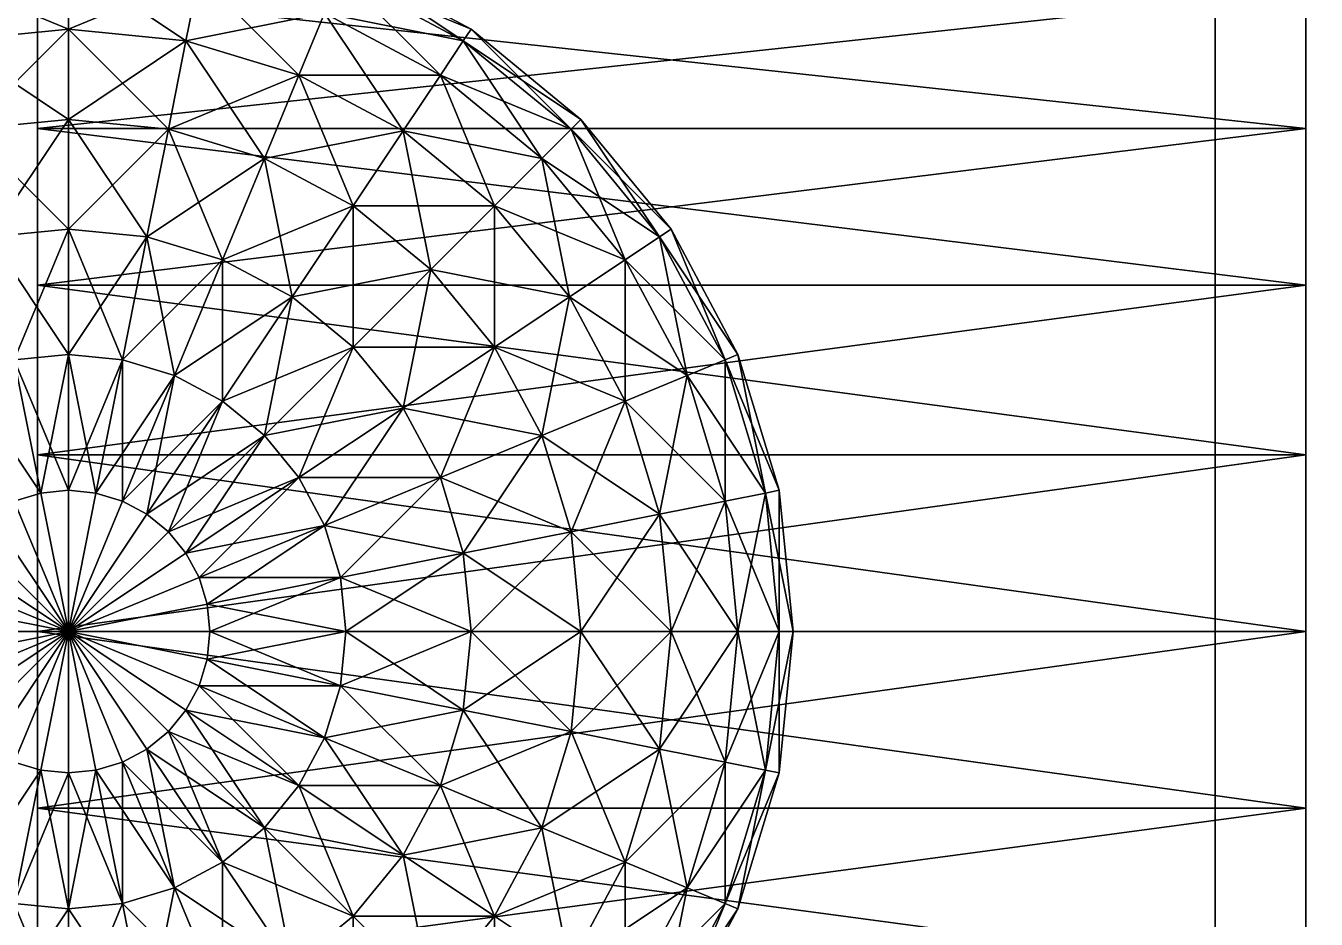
# Model space of a CAD drawing. Extents: x -0.52 to 0.91, y -0.5 to 0.5.
# Drawn here: x 0.4344 to 0.5056, y -0.4153 to -0.3659 of the extents above; entities that cross this region are included whole.
import ezdxf

# ---------------------------------------------------------------- set-up
doc = ezdxf.new("R2010")
doc.units = 0

msp = doc.modelspace()

# ---------------------------------------------------------------- linework, layer by layer
for points in [[(-0.5, 0.5), (0.5, 0.5), (0.5, -0.5)], [(-0.5, 0.5), (0.5, -0.5), (-0.5, -0.5)], [(0.5, 0.5), (-0.5, 0.5), (-0.5, -0.5)], [(0.5, 0.5), (-0.5, -0.5), (0.5, -0.5)], [(-0.5, 0.5, 1.96), (0.5, 0.5, 1.96), (0.5, -0.5, 1.96)], [(-0.5, 0.5, 1.96), (0.5, -0.5, 1.96), (-0.5, -0.5, 1.96)], [(0.5, 0.5, 2), (-0.5, 0.5, 2), (-0.5, -0.5, 2)], [(0.5, 0.5, 2), (-0.5, -0.5, 2), (0.5, -0.5, 2)], [(0.5, 0.5), (0.5, 0.5), (0.5, -0.5)], [(0.5, 0.5), (0.5, -0.5), (0.5, -0.5)], [(0.5, -0.5), (0.5, -0.5, 2), (0.5, 0.5, 2)], [(0.5, -0.5), (0.5, 0.5, 2), (0.5, 0.5)], [(0.5, 0.5), (0.7, 0.5), (0.7, -0.5)], [(0.5, 0.5), (0.7, -0.5), (0.5, -0.5)], [(0.7, 0.5, 2), (0.5, 0.5, 2), (0.5, -0.5, 2)], [(0.7, 0.5, 2), (0.5, -0.5, 2), (0.7, -0.5, 2)], [(0.5, 0.5, 1.96), (0.5, 0.5, 2), (0.5, -0.5, 2)], [(0.5, 0.5, 1.96), (0.5, -0.5, 2), (0.5, -0.5, 1.96)], [(0.435, -0.371615, 1.711573), (0.435, -0.35782, 1.697778), (0.435, -0.350354, 1.679754)], [(0.435, -0.350354, 1.679754), (0.435, -0.35782, 1.642221), (0.435, -0.389639, 1.620961)], [(0.435, -0.409148, 1.719039), (0.435, -0.371615, 1.711573), (0.435, -0.350354, 1.679754)], [(0.435, -0.350354, 1.679754), (0.435, -0.389639, 1.620961), (0.435, -0.448432, 1.660245)], [(0.435, -0.448432, 1.660245), (0.435, -0.409148, 1.719039), (0.435, -0.350354, 1.679754)], [(0.505, -0.353199, 1.689134), (0.505, -0.364038, 1.705355), (0.505, -0.380259, 1.716194)], [(0.505, -0.380259, 1.623806), (0.505, -0.364038, 1.634645), (0.505, -0.353199, 1.650866)], [(0.505, -0.353199, 1.650866), (0.505, -0.353199, 1.689134), (0.505, -0.380259, 1.716194)], [(0.505, -0.418527, 1.623806), (0.505, -0.380259, 1.623806), (0.505, -0.353199, 1.650866)], [(0.505, -0.353199, 1.650866), (0.505, -0.380259, 1.716194), (0.505, -0.445587, 1.689134)], [(0.505, -0.445587, 1.689134), (0.505, -0.418527, 1.623806), (0.505, -0.353199, 1.650866)], [(0.435, -0.35782, 1.642221), (0.435, -0.364038, 1.634645), (0.435, -0.371615, 1.628426)], [(0.435, -0.371615, 1.711573), (0.435, -0.364038, 1.705355), (0.435, -0.35782, 1.697778)], [(0.435, -0.35782, 1.642221), (0.435, -0.371615, 1.628426), (0.435, -0.389639, 1.620961)], [(0.430224, -0.366773, 1.647777), (0.429503, -0.363148, 1.654693), (0.436712, -0.362438, 1.654693)], [(0.429503, -0.363148, 1.685307), (0.436712, -0.366134, 1.692223), (0.436712, -0.362438, 1.685307)], [(0.430224, -0.366773, 1.647777), (0.436712, -0.362438, 1.654693), (0.436712, -0.366134, 1.647777)], [(0.436712, -0.366134, 1.647777), (0.436712, -0.362438, 1.654693), (0.443922, -0.363148, 1.654693)], [(0.436712, -0.362438, 1.685307), (0.436712, -0.366134, 1.692223), (0.443201, -0.366773, 1.692223)], [(0.436712, -0.362438, 1.685307), (0.443201, -0.366773, 1.692223), (0.443922, -0.363148, 1.685307)], [(0.45202, -0.362438, 1.67), (0.451726, -0.363148, 1.677804), (0.458508, -0.366773, 1.677804)], [(0.451726, -0.363148, 1.662196), (0.45202, -0.362438, 1.67), (0.458935, -0.366134, 1.67)], [(0.45202, -0.362438, 1.67), (0.458508, -0.366773, 1.677804), (0.458935, -0.366134, 1.67)], [(0.429503, -0.363148, 1.685307), (0.430224, -0.366773, 1.692223), (0.436712, -0.366134, 1.692223)], [(0.436712, -0.366134, 1.647777), (0.443922, -0.363148, 1.654693), (0.443201, -0.366773, 1.647777)], [(0.443201, -0.366773, 1.647777), (0.443922, -0.363148, 1.654693), (0.450854, -0.365251, 1.654693)], [(0.443922, -0.363148, 1.685307), (0.443201, -0.366773, 1.692223), (0.44944, -0.368666, 1.692223)], [(0.443922, -0.363148, 1.685307), (0.44944, -0.368666, 1.692223), (0.450854, -0.365251, 1.685307)], [(0.451726, -0.363148, 1.677804), (0.450854, -0.365251, 1.685307), (0.457244, -0.368666, 1.685307)], [(0.450854, -0.365251, 1.654693), (0.451726, -0.363148, 1.662196), (0.458508, -0.366773, 1.662196)], [(0.451726, -0.363148, 1.677804), (0.457244, -0.368666, 1.685307), (0.458508, -0.366773, 1.677804)], [(0.451726, -0.363148, 1.662196), (0.458935, -0.366134, 1.67), (0.458508, -0.366773, 1.662196)], [(0.435, -0.364038, 1.634645), (0.505, -0.364038, 1.634645), (0.505, -0.371615, 1.628426)], [(0.435, -0.364038, 1.634645), (0.505, -0.371615, 1.628426), (0.435, -0.371615, 1.628426)], [(0.435, -0.371615, 1.711573), (0.505, -0.371615, 1.711573), (0.505, -0.364038, 1.705355)], [(0.435, -0.371615, 1.711573), (0.505, -0.364038, 1.705355), (0.435, -0.364038, 1.705355)], [(0.505, -0.364038, 1.705355), (0.505, -0.371615, 1.711573), (0.505, -0.380259, 1.716194)], [(0.505, -0.380259, 1.623806), (0.505, -0.371615, 1.628426), (0.505, -0.364038, 1.634645)], [(0.443201, -0.366773, 1.647777), (0.450854, -0.365251, 1.654693), (0.44944, -0.368666, 1.647777)], [(0.450854, -0.365251, 1.685307), (0.44944, -0.368666, 1.692223), (0.45519, -0.371739, 1.692223)], [(0.44944, -0.368666, 1.647777), (0.450854, -0.365251, 1.654693), (0.457244, -0.368666, 1.654693)], [(0.450854, -0.365251, 1.685307), (0.45519, -0.371739, 1.692223), (0.457244, -0.368666, 1.685307)], [(0.450854, -0.365251, 1.654693), (0.458508, -0.366773, 1.662196), (0.457244, -0.368666, 1.654693)], [(0.431194, -0.371652, 1.641716), (0.430224, -0.366773, 1.647777), (0.436712, -0.366134, 1.647777)], [(0.430224, -0.366773, 1.692223), (0.436712, -0.371109, 1.698284), (0.436712, -0.366134, 1.692223)], [(0.431194, -0.371652, 1.641716), (0.436712, -0.366134, 1.647777), (0.436712, -0.371109, 1.641716)], [(0.436712, -0.371109, 1.641716), (0.436712, -0.366134, 1.647777), (0.443201, -0.366773, 1.647777)], [(0.436712, -0.366134, 1.692223), (0.436712, -0.371109, 1.698284), (0.44223, -0.371652, 1.698284)], [(0.436712, -0.366134, 1.692223), (0.44223, -0.371652, 1.698284), (0.443201, -0.366773, 1.692223)], [(0.458935, -0.366134, 1.67), (0.458508, -0.366773, 1.677804), (0.464453, -0.371652, 1.677804)], [(0.458508, -0.366773, 1.662196), (0.458935, -0.366134, 1.67), (0.464997, -0.371109, 1.67)], [(0.458935, -0.366134, 1.67), (0.464453, -0.371652, 1.677804), (0.464997, -0.371109, 1.67)], [(0.430224, -0.366773, 1.692223), (0.431194, -0.371652, 1.698284), (0.436712, -0.371109, 1.698284)], [(0.436712, -0.371109, 1.641716), (0.443201, -0.366773, 1.647777), (0.44223, -0.371652, 1.641716)], [(0.44223, -0.371652, 1.641716), (0.443201, -0.366773, 1.647777), (0.44944, -0.368666, 1.647777)], [(0.443201, -0.366773, 1.692223), (0.44223, -0.371652, 1.698284), (0.447536, -0.373262, 1.698284)], [(0.443201, -0.366773, 1.692223), (0.447536, -0.373262, 1.698284), (0.44944, -0.368666, 1.692223)], [(0.457244, -0.368666, 1.654693), (0.458508, -0.366773, 1.662196), (0.464453, -0.371652, 1.662196)], [(0.458508, -0.366773, 1.677804), (0.457244, -0.368666, 1.685307), (0.462844, -0.373262, 1.685307)], [(0.458508, -0.366773, 1.677804), (0.462844, -0.373262, 1.685307), (0.464453, -0.371652, 1.677804)], [(0.458508, -0.366773, 1.662196), (0.464997, -0.371109, 1.67), (0.464453, -0.371652, 1.662196)], [(0.44223, -0.371652, 1.641716), (0.44944, -0.368666, 1.647777), (0.447536, -0.373262, 1.641716)], [(0.447536, -0.373262, 1.641716), (0.44944, -0.368666, 1.647777), (0.45519, -0.371739, 1.647777)], [(0.44944, -0.368666, 1.692223), (0.447536, -0.373262, 1.698284), (0.452426, -0.375876, 1.698284)], [(0.44944, -0.368666, 1.647777), (0.457244, -0.368666, 1.654693), (0.45519, -0.371739, 1.647777)], [(0.44944, -0.368666, 1.692223), (0.452426, -0.375876, 1.698284), (0.45519, -0.371739, 1.692223)], [(0.45519, -0.371739, 1.647777), (0.457244, -0.368666, 1.654693), (0.462844, -0.373262, 1.654693)], [(0.457244, -0.368666, 1.685307), (0.45519, -0.371739, 1.692223), (0.46023, -0.375876, 1.692223)], [(0.457244, -0.368666, 1.654693), (0.464453, -0.371652, 1.662196), (0.462844, -0.373262, 1.654693)], [(0.457244, -0.368666, 1.685307), (0.46023, -0.375876, 1.692223), (0.462844, -0.373262, 1.685307)], [(0.431194, -0.371652, 1.698284), (0.436712, -0.37717, 1.703259), (0.436712, -0.371109, 1.698284)], [(0.432377, -0.377597, 1.636741), (0.431194, -0.371652, 1.641716), (0.436712, -0.371109, 1.641716)], [(0.431194, -0.371652, 1.698284), (0.432377, -0.377597, 1.703259), (0.436712, -0.37717, 1.703259)], [(0.432377, -0.377597, 1.636741), (0.436712, -0.371109, 1.641716), (0.436712, -0.37717, 1.636741)], [(0.435, -0.371615, 1.628426), (0.505, -0.371615, 1.628426), (0.505, -0.380259, 1.623806)], [(0.435, -0.371615, 1.628426), (0.505, -0.380259, 1.623806), (0.435, -0.380259, 1.623806)], [(0.435, -0.380259, 1.716194), (0.505, -0.380259, 1.716194), (0.505, -0.371615, 1.711573)], [(0.435, -0.380259, 1.716194), (0.505, -0.371615, 1.711573), (0.435, -0.371615, 1.711573)], [(0.435, -0.371615, 1.628426), (0.435, -0.380259, 1.623806), (0.435, -0.389639, 1.620961)], [(0.435, -0.389639, 1.719039), (0.435, -0.380259, 1.716194), (0.435, -0.371615, 1.711573)], [(0.435, -0.409148, 1.719039), (0.435, -0.389639, 1.719039), (0.435, -0.371615, 1.711573)], [(0.436712, -0.371109, 1.698284), (0.436712, -0.37717, 1.703259), (0.441048, -0.377597, 1.703259)], [(0.436712, -0.371109, 1.698284), (0.441048, -0.377597, 1.703259), (0.44223, -0.371652, 1.698284)], [(0.436712, -0.37717, 1.636741), (0.436712, -0.371109, 1.641716), (0.44223, -0.371652, 1.641716)], [(0.436712, -0.37717, 1.636741), (0.44223, -0.371652, 1.641716), (0.441048, -0.377597, 1.636741)], [(0.44223, -0.371652, 1.698284), (0.441048, -0.377597, 1.703259), (0.445217, -0.378862, 1.703259)], [(0.441048, -0.377597, 1.636741), (0.44223, -0.371652, 1.641716), (0.447536, -0.373262, 1.641716)], [(0.44223, -0.371652, 1.698284), (0.445217, -0.378862, 1.703259), (0.447536, -0.373262, 1.698284)], [(0.447536, -0.373262, 1.641716), (0.45519, -0.371739, 1.647777), (0.452426, -0.375876, 1.641716)], [(0.452426, -0.375876, 1.641716), (0.45519, -0.371739, 1.647777), (0.46023, -0.375876, 1.647777)], [(0.45519, -0.371739, 1.692223), (0.452426, -0.375876, 1.698284), (0.456712, -0.379393, 1.698284)], [(0.45519, -0.371739, 1.647777), (0.462844, -0.373262, 1.654693), (0.46023, -0.375876, 1.647777)], [(0.45519, -0.371739, 1.692223), (0.456712, -0.379393, 1.698284), (0.46023, -0.375876, 1.692223)], [(0.464453, -0.371652, 1.677804), (0.462844, -0.373262, 1.685307), (0.467439, -0.378862, 1.685307)], [(0.462844, -0.373262, 1.654693), (0.464453, -0.371652, 1.662196), (0.469332, -0.377597, 1.662196)], [(0.464997, -0.371109, 1.67), (0.464453, -0.371652, 1.677804), (0.469332, -0.377597, 1.677804)], [(0.464453, -0.371652, 1.662196), (0.464997, -0.371109, 1.67), (0.469971, -0.37717, 1.67)], [(0.464453, -0.371652, 1.677804), (0.467439, -0.378862, 1.685307), (0.469332, -0.377597, 1.677804)], [(0.464453, -0.371652, 1.662196), (0.469971, -0.37717, 1.67), (0.469332, -0.377597, 1.662196)], [(0.464997, -0.371109, 1.67), (0.469332, -0.377597, 1.677804), (0.469971, -0.37717, 1.67)], [(0.441048, -0.377597, 1.636741), (0.447536, -0.373262, 1.641716), (0.445217, -0.378862, 1.636741)], [(0.445217, -0.378862, 1.636741), (0.447536, -0.373262, 1.641716), (0.452426, -0.375876, 1.641716)], [(0.447536, -0.373262, 1.698284), (0.445217, -0.378862, 1.703259), (0.449059, -0.380915, 1.703259)], [(0.447536, -0.373262, 1.698284), (0.449059, -0.380915, 1.703259), (0.452426, -0.375876, 1.698284)], [(0.462844, -0.373262, 1.685307), (0.46023, -0.375876, 1.692223), (0.464366, -0.380915, 1.692223)], [(0.46023, -0.375876, 1.647777), (0.462844, -0.373262, 1.654693), (0.467439, -0.378862, 1.654693)], [(0.462844, -0.373262, 1.685307), (0.464366, -0.380915, 1.692223), (0.467439, -0.378862, 1.685307)], [(0.462844, -0.373262, 1.654693), (0.469332, -0.377597, 1.662196), (0.467439, -0.378862, 1.654693)], [(0.445217, -0.378862, 1.636741), (0.452426, -0.375876, 1.641716), (0.449059, -0.380915, 1.636741)], [(0.452426, -0.375876, 1.698284), (0.449059, -0.380915, 1.703259), (0.452426, -0.383679, 1.703259)], [(0.449059, -0.380915, 1.636741), (0.452426, -0.375876, 1.641716), (0.456712, -0.379393, 1.641716)], [(0.452426, -0.375876, 1.698284), (0.452426, -0.383679, 1.703259), (0.456712, -0.379393, 1.698284)], [(0.452426, -0.375876, 1.641716), (0.46023, -0.375876, 1.647777), (0.456712, -0.379393, 1.641716)], [(0.456712, -0.379393, 1.641716), (0.46023, -0.375876, 1.647777), (0.464366, -0.380915, 1.647777)], [(0.46023, -0.375876, 1.692223), (0.456712, -0.379393, 1.698284), (0.46023, -0.383679, 1.698284)], [(0.46023, -0.375876, 1.647777), (0.467439, -0.378862, 1.654693), (0.464366, -0.380915, 1.647777)], [(0.46023, -0.375876, 1.692223), (0.46023, -0.383679, 1.698284), (0.464366, -0.380915, 1.692223)], [(0.432377, -0.377597, 1.703259), (0.436712, -0.384086, 1.706955), (0.436712, -0.37717, 1.703259)], [(0.433726, -0.38438, 1.633045), (0.432377, -0.377597, 1.636741), (0.436712, -0.37717, 1.636741)], [(0.433726, -0.38438, 1.633045), (0.436712, -0.37717, 1.636741), (0.436712, -0.384086, 1.633045)], [(0.436712, -0.37717, 1.703259), (0.436712, -0.384086, 1.706955), (0.439699, -0.38438, 1.706955)], [(0.436712, -0.37717, 1.703259), (0.439699, -0.38438, 1.706955), (0.441048, -0.377597, 1.703259)], [(0.436712, -0.384086, 1.633045), (0.436712, -0.37717, 1.636741), (0.441048, -0.377597, 1.636741)], [(0.469971, -0.37717, 1.67), (0.469332, -0.377597, 1.677804), (0.472957, -0.38438, 1.677804)], [(0.469332, -0.377597, 1.662196), (0.469971, -0.37717, 1.67), (0.473668, -0.384086, 1.67)], [(0.469971, -0.37717, 1.67), (0.472957, -0.38438, 1.677804), (0.473668, -0.384086, 1.67)], [(0.432377, -0.377597, 1.703259), (0.433726, -0.38438, 1.706955), (0.436712, -0.384086, 1.706955)], [(0.436712, -0.384086, 1.633045), (0.441048, -0.377597, 1.636741), (0.439699, -0.38438, 1.633045)], [(0.441048, -0.377597, 1.703259), (0.439699, -0.38438, 1.706955), (0.44257, -0.385251, 1.706955)], [(0.439699, -0.38438, 1.633045), (0.441048, -0.377597, 1.636741), (0.445217, -0.378862, 1.636741)], [(0.441048, -0.377597, 1.703259), (0.44257, -0.385251, 1.706955), (0.445217, -0.378862, 1.703259)], [(0.467439, -0.378862, 1.654693), (0.469332, -0.377597, 1.662196), (0.472957, -0.38438, 1.662196)], [(0.469332, -0.377597, 1.677804), (0.467439, -0.378862, 1.685307), (0.470854, -0.385251, 1.685307)], [(0.469332, -0.377597, 1.677804), (0.470854, -0.385251, 1.685307), (0.472957, -0.38438, 1.677804)], [(0.469332, -0.377597, 1.662196), (0.473668, -0.384086, 1.67), (0.472957, -0.38438, 1.662196)], [(0.439699, -0.38438, 1.633045), (0.445217, -0.378862, 1.636741), (0.44257, -0.385251, 1.633045)], [(0.44257, -0.385251, 1.633045), (0.445217, -0.378862, 1.636741), (0.449059, -0.380915, 1.636741)], [(0.445217, -0.378862, 1.703259), (0.44257, -0.385251, 1.706955), (0.445217, -0.386665, 1.706955)], [(0.445217, -0.378862, 1.703259), (0.445217, -0.386665, 1.706955), (0.449059, -0.380915, 1.703259)], [(0.464366, -0.380915, 1.647777), (0.467439, -0.378862, 1.654693), (0.470854, -0.385251, 1.654693)], [(0.467439, -0.378862, 1.685307), (0.464366, -0.380915, 1.692223), (0.467439, -0.386666, 1.692223)], [(0.467439, -0.378862, 1.654693), (0.472957, -0.38438, 1.662196), (0.470854, -0.385251, 1.654693)], [(0.467439, -0.378862, 1.685307), (0.467439, -0.386666, 1.692223), (0.470854, -0.385251, 1.685307)], [(0.449059, -0.380915, 1.636741), (0.456712, -0.379393, 1.641716), (0.452426, -0.383679, 1.636741)], [(0.456712, -0.379393, 1.698284), (0.452426, -0.383679, 1.703259), (0.45519, -0.387047, 1.703259)], [(0.452426, -0.383679, 1.636741), (0.456712, -0.379393, 1.641716), (0.46023, -0.383679, 1.641716)], [(0.456712, -0.379393, 1.698284), (0.45519, -0.387047, 1.703259), (0.46023, -0.383679, 1.698284)], [(0.456712, -0.379393, 1.641716), (0.464366, -0.380915, 1.647777), (0.46023, -0.383679, 1.641716)], [(0.435, -0.380259, 1.623806), (0.505, -0.380259, 1.623806), (0.505, -0.389639, 1.620961)], [(0.435, -0.380259, 1.623806), (0.505, -0.389639, 1.620961), (0.435, -0.389639, 1.620961)], [(0.435, -0.389639, 1.719039), (0.505, -0.389639, 1.719039), (0.505, -0.380259, 1.716194)], [(0.435, -0.389639, 1.719039), (0.505, -0.380259, 1.716194), (0.435, -0.380259, 1.716194)], [(0.505, -0.380259, 1.716194), (0.505, -0.389639, 1.719039), (0.505, -0.399393, 1.72)], [(0.505, -0.399393, 1.62), (0.505, -0.389639, 1.620961), (0.505, -0.380259, 1.623806)], [(0.505, -0.380259, 1.716194), (0.505, -0.399393, 1.72), (0.505, -0.418527, 1.716194)], [(0.505, -0.418527, 1.623806), (0.505, -0.399393, 1.62), (0.505, -0.380259, 1.623806)], [(0.505, -0.380259, 1.716194), (0.505, -0.418527, 1.716194), (0.505, -0.445587, 1.689134)], [(0.44257, -0.385251, 1.633045), (0.449059, -0.380915, 1.636741), (0.445217, -0.386665, 1.633045)], [(0.449059, -0.380915, 1.703259), (0.445217, -0.386665, 1.706955), (0.447536, -0.388569, 1.706955)], [(0.445217, -0.386665, 1.633045), (0.449059, -0.380915, 1.636741), (0.452426, -0.383679, 1.636741)], [(0.449059, -0.380915, 1.703259), (0.447536, -0.388569, 1.706955), (0.452426, -0.383679, 1.703259)], [(0.46023, -0.383679, 1.641716), (0.464366, -0.380915, 1.647777), (0.467439, -0.386666, 1.647777)], [(0.464366, -0.380915, 1.692223), (0.46023, -0.383679, 1.698284), (0.462844, -0.388569, 1.698284)], [(0.464366, -0.380915, 1.692223), (0.462844, -0.388569, 1.698284), (0.467439, -0.386666, 1.692223)], [(0.464366, -0.380915, 1.647777), (0.470854, -0.385251, 1.654693), (0.467439, -0.386666, 1.647777)], [(0.445217, -0.386665, 1.633045), (0.452426, -0.383679, 1.636741), (0.447536, -0.388569, 1.633045)], [(0.447536, -0.388569, 1.633045), (0.452426, -0.383679, 1.636741), (0.45519, -0.387047, 1.636741)], [(0.452426, -0.383679, 1.703259), (0.447536, -0.388569, 1.706955), (0.44944, -0.390889, 1.706955)], [(0.452426, -0.383679, 1.703259), (0.44944, -0.390889, 1.706955), (0.45519, -0.387047, 1.703259)], [(0.452426, -0.383679, 1.636741), (0.46023, -0.383679, 1.641716), (0.45519, -0.387047, 1.636741)], [(0.46023, -0.383679, 1.698284), (0.45519, -0.387047, 1.703259), (0.457244, -0.390889, 1.703259)], [(0.45519, -0.387047, 1.636741), (0.46023, -0.383679, 1.641716), (0.462844, -0.388569, 1.641716)], [(0.46023, -0.383679, 1.698284), (0.457244, -0.390889, 1.703259), (0.462844, -0.388569, 1.698284)], [(0.46023, -0.383679, 1.641716), (0.467439, -0.386666, 1.647777), (0.462844, -0.388569, 1.641716)], [(0.430854, -0.385251, 1.706955), (0.43519, -0.391739, 1.709231), (0.433726, -0.38438, 1.706955)], [(0.43519, -0.391739, 1.630769), (0.433726, -0.38438, 1.633045), (0.436712, -0.384086, 1.633045)], [(0.433726, -0.38438, 1.706955), (0.436712, -0.391589, 1.709231), (0.436712, -0.384086, 1.706955)], [(0.433726, -0.392184, 1.630769), (0.433726, -0.38438, 1.633045), (0.43519, -0.391739, 1.630769)], [(0.433726, -0.38438, 1.706955), (0.43519, -0.391739, 1.709231), (0.436712, -0.391589, 1.709231)], [(0.43519, -0.391739, 1.630769), (0.436712, -0.384086, 1.633045), (0.436712, -0.391589, 1.630769)], [(0.436712, -0.391589, 1.630769), (0.436712, -0.384086, 1.633045), (0.439699, -0.38438, 1.633045)], [(0.436712, -0.384086, 1.706955), (0.436712, -0.391589, 1.709231), (0.438235, -0.391739, 1.709231)], [(0.436712, -0.384086, 1.706955), (0.438235, -0.391739, 1.709231), (0.439699, -0.38438, 1.706955)], [(0.436712, -0.391589, 1.630769), (0.439699, -0.38438, 1.633045), (0.438235, -0.391739, 1.630769)], [(0.439699, -0.38438, 1.706955), (0.438235, -0.391739, 1.709231), (0.439699, -0.392183, 1.709231)], [(0.438235, -0.391739, 1.630769), (0.439699, -0.38438, 1.633045), (0.44257, -0.385251, 1.633045)], [(0.439699, -0.38438, 1.706955), (0.439699, -0.392183, 1.709231), (0.44257, -0.385251, 1.706955)], [(0.472957, -0.38438, 1.677804), (0.470854, -0.385251, 1.685307), (0.472957, -0.392183, 1.685307)], [(0.470854, -0.385251, 1.654693), (0.472957, -0.38438, 1.662196), (0.47519, -0.391739, 1.662196)], [(0.473668, -0.384086, 1.67), (0.472957, -0.38438, 1.677804), (0.47519, -0.391739, 1.677804)], [(0.472957, -0.38438, 1.662196), (0.473668, -0.384086, 1.67), (0.475944, -0.391589, 1.67)], [(0.472957, -0.38438, 1.677804), (0.472957, -0.392183, 1.685307), (0.47519, -0.391739, 1.677804)], [(0.472957, -0.38438, 1.662196), (0.475944, -0.391589, 1.67), (0.47519, -0.391739, 1.662196)], [(0.473668, -0.384086, 1.67), (0.47519, -0.391739, 1.677804), (0.475944, -0.391589, 1.67)], [(0.430854, -0.385251, 1.706955), (0.433726, -0.392183, 1.709231), (0.43519, -0.391739, 1.709231)], [(0.438235, -0.391739, 1.630769), (0.44257, -0.385251, 1.633045), (0.439699, -0.392183, 1.630769)], [(0.439699, -0.392183, 1.630769), (0.44257, -0.385251, 1.633045), (0.445217, -0.386665, 1.633045)], [(0.44257, -0.385251, 1.706955), (0.439699, -0.392183, 1.709231), (0.441048, -0.392905, 1.709231)], [(0.44257, -0.385251, 1.706955), (0.441048, -0.392905, 1.709231), (0.445217, -0.386665, 1.706955)], [(0.467439, -0.386666, 1.647777), (0.470854, -0.385251, 1.654693), (0.472957, -0.392183, 1.654693)], [(0.470854, -0.385251, 1.685307), (0.467439, -0.386666, 1.692223), (0.469332, -0.392905, 1.692223)], [(0.470854, -0.385251, 1.685307), (0.469332, -0.392905, 1.692223), (0.472957, -0.392183, 1.685307)], [(0.470854, -0.385251, 1.654693), (0.47519, -0.391739, 1.662196), (0.472957, -0.392183, 1.654693)], [(0.439699, -0.392183, 1.630769), (0.445217, -0.386665, 1.633045), (0.441048, -0.392905, 1.630769)], [(0.445217, -0.386665, 1.706955), (0.441048, -0.392905, 1.709231), (0.44223, -0.393875, 1.709231)], [(0.441048, -0.392905, 1.630769), (0.445217, -0.386665, 1.633045), (0.447536, -0.388569, 1.633045)], [(0.445217, -0.386665, 1.706955), (0.44223, -0.393875, 1.709231), (0.447536, -0.388569, 1.706955)], [(0.462844, -0.388569, 1.641716), (0.467439, -0.386666, 1.647777), (0.469332, -0.392905, 1.647777)], [(0.467439, -0.386666, 1.692223), (0.462844, -0.388569, 1.698284), (0.464453, -0.393875, 1.698284)], [(0.467439, -0.386666, 1.692223), (0.464453, -0.393875, 1.698284), (0.469332, -0.392905, 1.692223)], [(0.467439, -0.386666, 1.647777), (0.472957, -0.392183, 1.654693), (0.469332, -0.392905, 1.647777)], [(0.447536, -0.388569, 1.633045), (0.45519, -0.387047, 1.636741), (0.44944, -0.390889, 1.633045)], [(0.45519, -0.387047, 1.703259), (0.44944, -0.390889, 1.706955), (0.450854, -0.393535, 1.706955)], [(0.44944, -0.390889, 1.633045), (0.45519, -0.387047, 1.636741), (0.457244, -0.390889, 1.636741)], [(0.45519, -0.387047, 1.703259), (0.450854, -0.393535, 1.706955), (0.457244, -0.390889, 1.703259)], [(0.45519, -0.387047, 1.636741), (0.462844, -0.388569, 1.641716), (0.457244, -0.390889, 1.636741)], [(0.441048, -0.392905, 1.630769), (0.447536, -0.388569, 1.633045), (0.44223, -0.393875, 1.630769)], [(0.44223, -0.393875, 1.630769), (0.447536, -0.388569, 1.633045), (0.44944, -0.390889, 1.633045)], [(0.447536, -0.388569, 1.706955), (0.44223, -0.393875, 1.709231), (0.443201, -0.395058, 1.709231)], [(0.447536, -0.388569, 1.706955), (0.443201, -0.395058, 1.709231), (0.44944, -0.390889, 1.706955)], [(0.462844, -0.388569, 1.698284), (0.457244, -0.390889, 1.703259), (0.458508, -0.395058, 1.703259)], [(0.457244, -0.390889, 1.636741), (0.462844, -0.388569, 1.641716), (0.464453, -0.393875, 1.641716)], [(0.462844, -0.388569, 1.698284), (0.458508, -0.395058, 1.703259), (0.464453, -0.393875, 1.698284)], [(0.462844, -0.388569, 1.641716), (0.469332, -0.392905, 1.647777), (0.464453, -0.393875, 1.641716)], [(0.435, -0.389639, 1.620961), (0.505, -0.389639, 1.620961), (0.505, -0.399393, 1.62)], [(0.435, -0.389639, 1.620961), (0.505, -0.399393, 1.62), (0.435, -0.399393, 1.62)], [(0.435, -0.399393, 1.72), (0.505, -0.399393, 1.72), (0.505, -0.389639, 1.719039)], [(0.435, -0.399393, 1.72), (0.505, -0.389639, 1.719039), (0.435, -0.389639, 1.719039)], [(0.435, -0.389639, 1.620961), (0.435, -0.399393, 1.62), (0.435, -0.409148, 1.620961)], [(0.435, -0.409148, 1.719039), (0.435, -0.399393, 1.72), (0.435, -0.389639, 1.719039)], [(0.435, -0.389639, 1.620961), (0.435, -0.409148, 1.620961), (0.435, -0.427172, 1.628426)], [(0.435, -0.389639, 1.620961), (0.435, -0.427172, 1.628426), (0.435, -0.448432, 1.660245)], [(0.44223, -0.393875, 1.630769), (0.44944, -0.390889, 1.633045), (0.443201, -0.395058, 1.630769)], [(0.443201, -0.395058, 1.630769), (0.44944, -0.390889, 1.633045), (0.450854, -0.393535, 1.633045)], [(0.44944, -0.390889, 1.706955), (0.443201, -0.395058, 1.709231), (0.443922, -0.396407, 1.709231)], [(0.44944, -0.390889, 1.706955), (0.443922, -0.396407, 1.709231), (0.450854, -0.393535, 1.706955)], [(0.44944, -0.390889, 1.633045), (0.457244, -0.390889, 1.636741), (0.450854, -0.393535, 1.633045)], [(0.450854, -0.393535, 1.633045), (0.457244, -0.390889, 1.636741), (0.458508, -0.395058, 1.636741)], [(0.457244, -0.390889, 1.703259), (0.450854, -0.393535, 1.706955), (0.451726, -0.396407, 1.706955)], [(0.457244, -0.390889, 1.703259), (0.451726, -0.396407, 1.706955), (0.458508, -0.395058, 1.703259)], [(0.457244, -0.390889, 1.636741), (0.464453, -0.393875, 1.641716), (0.458508, -0.395058, 1.636741)], [(0.43519, -0.391739, 1.709231), (0.436712, -0.399393, 1.71), (0.436712, -0.391589, 1.709231)], [(0.436712, -0.399393, 1.63), (0.43519, -0.391739, 1.630769), (0.436712, -0.391589, 1.630769)], [(0.436712, -0.391589, 1.709231), (0.436712, -0.399393, 1.71), (0.438235, -0.391739, 1.709231)], [(0.436712, -0.399393, 1.63), (0.436712, -0.391589, 1.630769), (0.438235, -0.391739, 1.630769)], [(0.475944, -0.391589, 1.67), (0.47519, -0.391739, 1.677804), (0.475944, -0.399393, 1.677804)], [(0.47519, -0.391739, 1.662196), (0.475944, -0.391589, 1.67), (0.476712, -0.399393, 1.67)], [(0.475944, -0.391589, 1.67), (0.475944, -0.399393, 1.677804), (0.476712, -0.399393, 1.67)], [(0.432377, -0.392905, 1.709231), (0.436712, -0.399393, 1.71), (0.433726, -0.392183, 1.709231)], [(0.436712, -0.399393, 1.63), (0.432377, -0.392905, 1.630769), (0.433726, -0.392184, 1.630769)], [(0.433726, -0.392183, 1.709231), (0.436712, -0.399393, 1.71), (0.43519, -0.391739, 1.709231)], [(0.436712, -0.399393, 1.63), (0.433726, -0.392184, 1.630769), (0.43519, -0.391739, 1.630769)], [(0.436712, -0.399393, 1.63), (0.438235, -0.391739, 1.630769), (0.439699, -0.392183, 1.630769)], [(0.438235, -0.391739, 1.709231), (0.436712, -0.399393, 1.71), (0.439699, -0.392183, 1.709231)], [(0.439699, -0.392183, 1.709231), (0.436712, -0.399393, 1.71), (0.441048, -0.392905, 1.709231)], [(0.436712, -0.399393, 1.63), (0.439699, -0.392183, 1.630769), (0.441048, -0.392905, 1.630769)], [(0.469332, -0.392905, 1.647777), (0.472957, -0.392183, 1.654693), (0.473668, -0.399393, 1.654693)], [(0.472957, -0.392183, 1.685307), (0.469332, -0.392905, 1.692223), (0.469971, -0.399393, 1.692223)], [(0.472957, -0.392183, 1.685307), (0.469971, -0.399393, 1.692223), (0.473668, -0.399393, 1.685307)], [(0.47519, -0.391739, 1.677804), (0.472957, -0.392183, 1.685307), (0.473668, -0.399393, 1.685307)], [(0.472957, -0.392183, 1.654693), (0.47519, -0.391739, 1.662196), (0.475944, -0.399393, 1.662196)], [(0.472957, -0.392183, 1.654693), (0.475944, -0.399393, 1.662196), (0.473668, -0.399393, 1.654693)], [(0.47519, -0.391739, 1.677804), (0.473668, -0.399393, 1.685307), (0.475944, -0.399393, 1.677804)], [(0.47519, -0.391739, 1.662196), (0.476712, -0.399393, 1.67), (0.475944, -0.399393, 1.662196)], [(0.431194, -0.393875, 1.709231), (0.436712, -0.399393, 1.71), (0.432377, -0.392905, 1.709231)], [(0.436712, -0.399393, 1.63), (0.431194, -0.393875, 1.630769), (0.432377, -0.392905, 1.630769)], [(0.441048, -0.392905, 1.709231), (0.436712, -0.399393, 1.71), (0.44223, -0.393875, 1.709231)], [(0.436712, -0.399393, 1.63), (0.441048, -0.392905, 1.630769), (0.44223, -0.393875, 1.630769)], [(0.464453, -0.393875, 1.641716), (0.469332, -0.392905, 1.647777), (0.469971, -0.399393, 1.647777)], [(0.469332, -0.392905, 1.692223), (0.464453, -0.393875, 1.698284), (0.464997, -0.399393, 1.698284)], [(0.469332, -0.392905, 1.692223), (0.464997, -0.399393, 1.698284), (0.469971, -0.399393, 1.692223)], [(0.469332, -0.392905, 1.647777), (0.473668, -0.399393, 1.654693), (0.469971, -0.399393, 1.647777)], [(0.443201, -0.395058, 1.630769), (0.450854, -0.393535, 1.633045), (0.443922, -0.396407, 1.630769)], [(0.443922, -0.396407, 1.630769), (0.450854, -0.393535, 1.633045), (0.451726, -0.396407, 1.633045)], [(0.450854, -0.393535, 1.706955), (0.443922, -0.396407, 1.709231), (0.444366, -0.397871, 1.709231)], [(0.450854, -0.393535, 1.706955), (0.444366, -0.397871, 1.709231), (0.451726, -0.396407, 1.706955)], [(0.450854, -0.393535, 1.633045), (0.458508, -0.395058, 1.636741), (0.451726, -0.396407, 1.633045)], [(0.430224, -0.395058, 1.709231), (0.436712, -0.399393, 1.71), (0.431194, -0.393875, 1.709231)], [(0.436712, -0.399393, 1.63), (0.430224, -0.395058, 1.630769), (0.431194, -0.393875, 1.630769)], [(0.44223, -0.393875, 1.709231), (0.436712, -0.399393, 1.71), (0.443201, -0.395058, 1.709231)], [(0.436712, -0.399393, 1.63), (0.44223, -0.393875, 1.630769), (0.443201, -0.395058, 1.630769)], [(0.464453, -0.393875, 1.698284), (0.458508, -0.395058, 1.703259), (0.458935, -0.399393, 1.703259)], [(0.458508, -0.395058, 1.636741), (0.464453, -0.393875, 1.641716), (0.464997, -0.399393, 1.641716)], [(0.464453, -0.393875, 1.698284), (0.458935, -0.399393, 1.703259), (0.464997, -0.399393, 1.698284)], [(0.464453, -0.393875, 1.641716), (0.469971, -0.399393, 1.647777), (0.464997, -0.399393, 1.641716)], [(0.429503, -0.396407, 1.709231), (0.436712, -0.399393, 1.71), (0.430224, -0.395058, 1.709231)], [(0.436712, -0.399393, 1.63), (0.429503, -0.396407, 1.630769), (0.430224, -0.395058, 1.630769)], [(0.443201, -0.395058, 1.709231), (0.436712, -0.399393, 1.71), (0.443922, -0.396407, 1.709231)], [(0.436712, -0.399393, 1.63), (0.443201, -0.395058, 1.630769), (0.443922, -0.396407, 1.630769)], [(0.458508, -0.395058, 1.703259), (0.451726, -0.396407, 1.706955), (0.45202, -0.399393, 1.706955)], [(0.451726, -0.396407, 1.633045), (0.458508, -0.395058, 1.636741), (0.458935, -0.399393, 1.636741)], [(0.458508, -0.395058, 1.703259), (0.45202, -0.399393, 1.706955), (0.458935, -0.399393, 1.703259)], [(0.458508, -0.395058, 1.636741), (0.464997, -0.399393, 1.641716), (0.458935, -0.399393, 1.636741)], [(0.429059, -0.397871, 1.709231), (0.436712, -0.399393, 1.71), (0.429503, -0.396407, 1.709231)], [(0.436712, -0.399393, 1.63), (0.429059, -0.397871, 1.630769), (0.429503, -0.396407, 1.630769)], [(0.443922, -0.396407, 1.709231), (0.436712, -0.399393, 1.71), (0.444366, -0.397871, 1.709231)], [(0.436712, -0.399393, 1.63), (0.443922, -0.396407, 1.630769), (0.444366, -0.397871, 1.630769)], [(0.443922, -0.396407, 1.630769), (0.451726, -0.396407, 1.633045), (0.444366, -0.397871, 1.630769)], [(0.444366, -0.397871, 1.630769), (0.451726, -0.396407, 1.633045), (0.45202, -0.399393, 1.633045)], [(0.451726, -0.396407, 1.706955), (0.444366, -0.397871, 1.709231), (0.444516, -0.399393, 1.709231)], [(0.451726, -0.396407, 1.706955), (0.444516, -0.399393, 1.709231), (0.45202, -0.399393, 1.706955)], [(0.451726, -0.396407, 1.633045), (0.458935, -0.399393, 1.636741), (0.45202, -0.399393, 1.633045)], [(0.428909, -0.399393, 1.709231), (0.436712, -0.399393, 1.71), (0.429059, -0.397871, 1.709231)], [(0.436712, -0.399393, 1.63), (0.428909, -0.399393, 1.630769), (0.429059, -0.397871, 1.630769)], [(0.444366, -0.397871, 1.709231), (0.436712, -0.399393, 1.71), (0.444516, -0.399393, 1.709231)], [(0.436712, -0.399393, 1.63), (0.444366, -0.397871, 1.630769), (0.444516, -0.399393, 1.630769)], [(0.444366, -0.397871, 1.630769), (0.45202, -0.399393, 1.633045), (0.444516, -0.399393, 1.630769)], [(0.429059, -0.400916, 1.709231), (0.436712, -0.399393, 1.71), (0.428909, -0.399393, 1.709231)], [(0.436712, -0.399393, 1.63), (0.429059, -0.400916, 1.630769), (0.428909, -0.399393, 1.630769)], [(0.429503, -0.402379, 1.709231), (0.436712, -0.399393, 1.71), (0.429059, -0.400916, 1.709231)], [(0.436712, -0.399393, 1.63), (0.429503, -0.402379, 1.630769), (0.429059, -0.400916, 1.630769)], [(0.430224, -0.403729, 1.709231), (0.436712, -0.399393, 1.71), (0.429503, -0.402379, 1.709231)], [(0.436712, -0.399393, 1.63), (0.430224, -0.403729, 1.630769), (0.429503, -0.402379, 1.630769)], [(0.431194, -0.404911, 1.709231), (0.436712, -0.399393, 1.71), (0.430224, -0.403729, 1.709231)], [(0.436712, -0.399393, 1.63), (0.431194, -0.404911, 1.630769), (0.430224, -0.403729, 1.630769)], [(0.432377, -0.405882, 1.709231), (0.436712, -0.399393, 1.71), (0.431194, -0.404911, 1.709231)], [(0.436712, -0.399393, 1.63), (0.432377, -0.405882, 1.630769), (0.431194, -0.404911, 1.630769)], [(0.433726, -0.406603, 1.709231), (0.436712, -0.399393, 1.71), (0.432377, -0.405882, 1.709231)], [(0.436712, -0.399393, 1.63), (0.433726, -0.406603, 1.630769), (0.432377, -0.405882, 1.630769)], [(0.43519, -0.407047, 1.709231), (0.436712, -0.399393, 1.71), (0.433726, -0.406603, 1.709231)], [(0.436712, -0.399393, 1.63), (0.43519, -0.407047, 1.630769), (0.433726, -0.406603, 1.630769)], [(0.435, -0.399393, 1.62), (0.505, -0.399393, 1.62), (0.505, -0.409148, 1.620961)], [(0.435, -0.399393, 1.62), (0.505, -0.409148, 1.620961), (0.435, -0.409148, 1.620961)], [(0.435, -0.409148, 1.719039), (0.505, -0.409148, 1.719039), (0.505, -0.399393, 1.72)], [(0.435, -0.409148, 1.719039), (0.505, -0.399393, 1.72), (0.435, -0.399393, 1.72)], [(0.436712, -0.407197, 1.709231), (0.436712, -0.399393, 1.71), (0.43519, -0.407047, 1.709231)], [(0.436712, -0.399393, 1.63), (0.436712, -0.407197, 1.630769), (0.43519, -0.407047, 1.630769)], [(0.444516, -0.399393, 1.709231), (0.436712, -0.399393, 1.71), (0.444366, -0.400916, 1.709231)], [(0.436712, -0.399393, 1.63), (0.444516, -0.399393, 1.630769), (0.444366, -0.400916, 1.630769)], [(0.444366, -0.400916, 1.709231), (0.436712, -0.399393, 1.71), (0.443922, -0.402379, 1.709231)], [(0.436712, -0.399393, 1.63), (0.444366, -0.400916, 1.630769), (0.443922, -0.402379, 1.630769)], [(0.443922, -0.402379, 1.709231), (0.436712, -0.399393, 1.71), (0.443201, -0.403729, 1.709231)], [(0.436712, -0.399393, 1.63), (0.443922, -0.402379, 1.630769), (0.443201, -0.403729, 1.630769)], [(0.443201, -0.403729, 1.709231), (0.436712, -0.399393, 1.71), (0.44223, -0.404911, 1.709231)], [(0.436712, -0.399393, 1.63), (0.443201, -0.403729, 1.630769), (0.44223, -0.404911, 1.630769)], [(0.44223, -0.404911, 1.709231), (0.436712, -0.399393, 1.71), (0.441048, -0.405882, 1.709231)], [(0.436712, -0.399393, 1.63), (0.44223, -0.404911, 1.630769), (0.441048, -0.405882, 1.630769)], [(0.441048, -0.405882, 1.709231), (0.436712, -0.399393, 1.71), (0.439699, -0.406603, 1.709231)], [(0.436712, -0.399393, 1.63), (0.441048, -0.405882, 1.630769), (0.439699, -0.406603, 1.630769)], [(0.439699, -0.406603, 1.709231), (0.436712, -0.399393, 1.71), (0.438235, -0.407047, 1.709231)], [(0.436712, -0.399393, 1.63), (0.439699, -0.406603, 1.630769), (0.438235, -0.407047, 1.630769)], [(0.438235, -0.407047, 1.709231), (0.436712, -0.399393, 1.71), (0.436712, -0.407197, 1.709231)], [(0.436712, -0.399393, 1.63), (0.438235, -0.407047, 1.630769), (0.436712, -0.407197, 1.630769)], [(0.444516, -0.399393, 1.630769), (0.451726, -0.402379, 1.633045), (0.444366, -0.400916, 1.630769)], [(0.45202, -0.399393, 1.706955), (0.444516, -0.399393, 1.709231), (0.444366, -0.400916, 1.709231)], [(0.45202, -0.399393, 1.706955), (0.444366, -0.400916, 1.709231), (0.451726, -0.402379, 1.706955)], [(0.444516, -0.399393, 1.630769), (0.45202, -0.399393, 1.633045), (0.451726, -0.402379, 1.633045)], [(0.458935, -0.399393, 1.703259), (0.45202, -0.399393, 1.706955), (0.451726, -0.402379, 1.706955)], [(0.458935, -0.399393, 1.703259), (0.451726, -0.402379, 1.706955), (0.458508, -0.403729, 1.703259)], [(0.45202, -0.399393, 1.633045), (0.458508, -0.403729, 1.636741), (0.451726, -0.402379, 1.633045)], [(0.45202, -0.399393, 1.633045), (0.458935, -0.399393, 1.636741), (0.458508, -0.403729, 1.636741)], [(0.464997, -0.399393, 1.698284), (0.458935, -0.399393, 1.703259), (0.458508, -0.403729, 1.703259)], [(0.464997, -0.399393, 1.698284), (0.458508, -0.403729, 1.703259), (0.464453, -0.404911, 1.698284)], [(0.458935, -0.399393, 1.636741), (0.464453, -0.404911, 1.641716), (0.458508, -0.403729, 1.636741)], [(0.458935, -0.399393, 1.636741), (0.464997, -0.399393, 1.641716), (0.464453, -0.404911, 1.641716)], [(0.464997, -0.399393, 1.641716), (0.469332, -0.405882, 1.647777), (0.464453, -0.404911, 1.641716)], [(0.469971, -0.399393, 1.692223), (0.464997, -0.399393, 1.698284), (0.464453, -0.404911, 1.698284)], [(0.469971, -0.399393, 1.692223), (0.464453, -0.404911, 1.698284), (0.469332, -0.405882, 1.692223)], [(0.464997, -0.399393, 1.641716), (0.469971, -0.399393, 1.647777), (0.469332, -0.405882, 1.647777)], [(0.469971, -0.399393, 1.647777), (0.472957, -0.406603, 1.654693), (0.469332, -0.405882, 1.647777)], [(0.473668, -0.399393, 1.685307), (0.469971, -0.399393, 1.692223), (0.469332, -0.405882, 1.692223)], [(0.473668, -0.399393, 1.685307), (0.469332, -0.405882, 1.692223), (0.472957, -0.406603, 1.685307)], [(0.469971, -0.399393, 1.647777), (0.473668, -0.399393, 1.654693), (0.472957, -0.406603, 1.654693)], [(0.475944, -0.399393, 1.677804), (0.473668, -0.399393, 1.685307), (0.472957, -0.406603, 1.685307)], [(0.475944, -0.399393, 1.677804), (0.472957, -0.406603, 1.685307), (0.47519, -0.407047, 1.677804)], [(0.473668, -0.399393, 1.654693), (0.47519, -0.407047, 1.662196), (0.472957, -0.406603, 1.654693)], [(0.473668, -0.399393, 1.654693), (0.475944, -0.399393, 1.662196), (0.47519, -0.407047, 1.662196)], [(0.476712, -0.399393, 1.67), (0.475944, -0.399393, 1.677804), (0.47519, -0.407047, 1.677804)], [(0.476712, -0.399393, 1.67), (0.47519, -0.407047, 1.677804), (0.475944, -0.407197, 1.67)], [(0.475944, -0.399393, 1.662196), (0.475944, -0.407197, 1.67), (0.47519, -0.407047, 1.662196)], [(0.475944, -0.399393, 1.662196), (0.476712, -0.399393, 1.67), (0.475944, -0.407197, 1.67)], [(0.505, -0.399393, 1.72), (0.505, -0.409148, 1.719039), (0.505, -0.418527, 1.716194)], [(0.505, -0.418527, 1.623806), (0.505, -0.409148, 1.620961), (0.505, -0.399393, 1.62)], [(0.444366, -0.400916, 1.630769), (0.450854, -0.405251, 1.633045), (0.443922, -0.402379, 1.630769)], [(0.451726, -0.402379, 1.706955), (0.444366, -0.400916, 1.709231), (0.443922, -0.402379, 1.709231)], [(0.444366, -0.400916, 1.630769), (0.451726, -0.402379, 1.633045), (0.450854, -0.405251, 1.633045)], [(0.443922, -0.402379, 1.630769), (0.44944, -0.407897, 1.633045), (0.443201, -0.403729, 1.630769)], [(0.450854, -0.405251, 1.706955), (0.443922, -0.402379, 1.709231), (0.443201, -0.403729, 1.709231)], [(0.451726, -0.402379, 1.706955), (0.443922, -0.402379, 1.709231), (0.450854, -0.405251, 1.706955)], [(0.443922, -0.402379, 1.630769), (0.450854, -0.405251, 1.633045), (0.44944, -0.407897, 1.633045)], [(0.451726, -0.402379, 1.633045), (0.457244, -0.407897, 1.636741), (0.450854, -0.405251, 1.633045)], [(0.458508, -0.403729, 1.703259), (0.451726, -0.402379, 1.706955), (0.450854, -0.405251, 1.706955)], [(0.451726, -0.402379, 1.633045), (0.458508, -0.403729, 1.636741), (0.457244, -0.407897, 1.636741)], [(0.443201, -0.403729, 1.630769), (0.447536, -0.410217, 1.633045), (0.44223, -0.404911, 1.630769)], [(0.44944, -0.407897, 1.706955), (0.443201, -0.403729, 1.709231), (0.44223, -0.404911, 1.709231)], [(0.450854, -0.405251, 1.706955), (0.443201, -0.403729, 1.709231), (0.44944, -0.407897, 1.706955)], [(0.443201, -0.403729, 1.630769), (0.44944, -0.407897, 1.633045), (0.447536, -0.410217, 1.633045)], [(0.458508, -0.403729, 1.703259), (0.450854, -0.405251, 1.706955), (0.457244, -0.407897, 1.703259)], [(0.464453, -0.404911, 1.698284), (0.458508, -0.403729, 1.703259), (0.457244, -0.407897, 1.703259)], [(0.458508, -0.403729, 1.636741), (0.462844, -0.410217, 1.641716), (0.457244, -0.407897, 1.636741)], [(0.458508, -0.403729, 1.636741), (0.464453, -0.404911, 1.641716), (0.462844, -0.410217, 1.641716)], [(0.447536, -0.410217, 1.706955), (0.44223, -0.404911, 1.709231), (0.441048, -0.405882, 1.709231)], [(0.44223, -0.404911, 1.630769), (0.445217, -0.412121, 1.633045), (0.441048, -0.405882, 1.630769)], [(0.44944, -0.407897, 1.706955), (0.44223, -0.404911, 1.709231), (0.447536, -0.410217, 1.706955)], [(0.44223, -0.404911, 1.630769), (0.447536, -0.410217, 1.633045), (0.445217, -0.412121, 1.633045)], [(0.464453, -0.404911, 1.698284), (0.457244, -0.407897, 1.703259), (0.462844, -0.410217, 1.698284)], [(0.464453, -0.404911, 1.641716), (0.467439, -0.412121, 1.647777), (0.462844, -0.410217, 1.641716)], [(0.469332, -0.405882, 1.692223), (0.464453, -0.404911, 1.698284), (0.462844, -0.410217, 1.698284)], [(0.464453, -0.404911, 1.641716), (0.469332, -0.405882, 1.647777), (0.467439, -0.412121, 1.647777)], [(0.441048, -0.405882, 1.630769), (0.44257, -0.413535, 1.633045), (0.439699, -0.406603, 1.630769)], [(0.445217, -0.412121, 1.706955), (0.441048, -0.405882, 1.709231), (0.439699, -0.406603, 1.709231)], [(0.447536, -0.410217, 1.706955), (0.441048, -0.405882, 1.709231), (0.445217, -0.412121, 1.706955)], [(0.441048, -0.405882, 1.630769), (0.445217, -0.412121, 1.633045), (0.44257, -0.413535, 1.633045)], [(0.457244, -0.407897, 1.703259), (0.450854, -0.405251, 1.706955), (0.44944, -0.407897, 1.706955)], [(0.450854, -0.405251, 1.633045), (0.45519, -0.411739, 1.636741), (0.44944, -0.407897, 1.633045)], [(0.450854, -0.405251, 1.633045), (0.457244, -0.407897, 1.636741), (0.45519, -0.411739, 1.636741)], [(0.469332, -0.405882, 1.692223), (0.462844, -0.410217, 1.698284), (0.467439, -0.412121, 1.692223)], [(0.469332, -0.405882, 1.647777), (0.470854, -0.413535, 1.654693), (0.467439, -0.412121, 1.647777)], [(0.472957, -0.406603, 1.685307), (0.469332, -0.405882, 1.692223), (0.467439, -0.412121, 1.692223)], [(0.469332, -0.405882, 1.647777), (0.472957, -0.406603, 1.654693), (0.470854, -0.413535, 1.654693)], [(0.43519, -0.407047, 1.630769), (0.430854, -0.413535, 1.633045), (0.433726, -0.406603, 1.630769)], [(0.433726, -0.414406, 1.706955), (0.43519, -0.407047, 1.709231), (0.433726, -0.406603, 1.709231)], [(0.44257, -0.413535, 1.706955), (0.439699, -0.406603, 1.709231), (0.438235, -0.407047, 1.709231)], [(0.439699, -0.406603, 1.630769), (0.439699, -0.414406, 1.633045), (0.438235, -0.407047, 1.630769)], [(0.445217, -0.412121, 1.706955), (0.439699, -0.406603, 1.709231), (0.44257, -0.413535, 1.706955)], [(0.439699, -0.406603, 1.630769), (0.44257, -0.413535, 1.633045), (0.439699, -0.414406, 1.633045)], [(0.472957, -0.406603, 1.685307), (0.467439, -0.412121, 1.692223), (0.470854, -0.413535, 1.685307)], [(0.47519, -0.407047, 1.677804), (0.472957, -0.406603, 1.685307), (0.470854, -0.413535, 1.685307)], [(0.472957, -0.406603, 1.654693), (0.472957, -0.414406, 1.662196), (0.470854, -0.413535, 1.654693)], [(0.472957, -0.406603, 1.654693), (0.47519, -0.407047, 1.662196), (0.472957, -0.414406, 1.662196)], [(0.43519, -0.407047, 1.630769), (0.433726, -0.414406, 1.633045), (0.430854, -0.413535, 1.633045)], [(0.436712, -0.4147, 1.706955), (0.43519, -0.407047, 1.709231), (0.433726, -0.414406, 1.706955)], [(0.436712, -0.407197, 1.630769), (0.433726, -0.414406, 1.633045), (0.43519, -0.407047, 1.630769)], [(0.436712, -0.407197, 1.630769), (0.436712, -0.4147, 1.633045), (0.433726, -0.414406, 1.633045)], [(0.436712, -0.4147, 1.706955), (0.436712, -0.407197, 1.709231), (0.43519, -0.407047, 1.709231)], [(0.438235, -0.407047, 1.630769), (0.439699, -0.414406, 1.633045), (0.436712, -0.4147, 1.633045)], [(0.438235, -0.407047, 1.630769), (0.436712, -0.4147, 1.633045), (0.436712, -0.407197, 1.630769)], [(0.439699, -0.414406, 1.706955), (0.438235, -0.407047, 1.709231), (0.436712, -0.407197, 1.709231)], [(0.439699, -0.414406, 1.706955), (0.436712, -0.407197, 1.709231), (0.436712, -0.4147, 1.706955)], [(0.44257, -0.413535, 1.706955), (0.438235, -0.407047, 1.709231), (0.439699, -0.414406, 1.706955)], [(0.47519, -0.407047, 1.677804), (0.470854, -0.413535, 1.685307), (0.472957, -0.414406, 1.677804)], [(0.475944, -0.407197, 1.67), (0.47519, -0.407047, 1.677804), (0.472957, -0.414406, 1.677804)], [(0.47519, -0.407047, 1.662196), (0.473668, -0.4147, 1.67), (0.472957, -0.414406, 1.662196)], [(0.475944, -0.407197, 1.67), (0.472957, -0.414406, 1.677804), (0.473668, -0.4147, 1.67)], [(0.47519, -0.407047, 1.662196), (0.475944, -0.407197, 1.67), (0.473668, -0.4147, 1.67)], [(0.44944, -0.407897, 1.633045), (0.452426, -0.415107, 1.636741), (0.447536, -0.410217, 1.633045)], [(0.45519, -0.411739, 1.703259), (0.44944, -0.407897, 1.706955), (0.447536, -0.410217, 1.706955)], [(0.457244, -0.407897, 1.703259), (0.44944, -0.407897, 1.706955), (0.45519, -0.411739, 1.703259)], [(0.44944, -0.407897, 1.633045), (0.45519, -0.411739, 1.636741), (0.452426, -0.415107, 1.636741)], [(0.462844, -0.410217, 1.698284), (0.457244, -0.407897, 1.703259), (0.45519, -0.411739, 1.703259)], [(0.457244, -0.407897, 1.636741), (0.46023, -0.415107, 1.641716), (0.45519, -0.411739, 1.636741)], [(0.457244, -0.407897, 1.636741), (0.462844, -0.410217, 1.641716), (0.46023, -0.415107, 1.641716)], [(0.435, -0.409148, 1.620961), (0.505, -0.409148, 1.620961), (0.505, -0.418527, 1.623806)], [(0.435, -0.409148, 1.620961), (0.505, -0.418527, 1.623806), (0.435, -0.418527, 1.623806)], [(0.435, -0.418527, 1.716194), (0.505, -0.418527, 1.716194), (0.505, -0.409148, 1.719039)], [(0.435, -0.418527, 1.716194), (0.505, -0.409148, 1.719039), (0.435, -0.409148, 1.719039)], [(0.435, -0.409148, 1.620961), (0.435, -0.418527, 1.623806), (0.435, -0.427172, 1.628426)], [(0.435, -0.427172, 1.711573), (0.435, -0.418527, 1.716194), (0.435, -0.409148, 1.719039)], [(0.435, -0.440967, 1.697778), (0.435, -0.427172, 1.711573), (0.435, -0.409148, 1.719039)], [(0.435, -0.448432, 1.660245), (0.435, -0.440967, 1.697778), (0.435, -0.409148, 1.719039)], [(0.452426, -0.415107, 1.703259), (0.447536, -0.410217, 1.706955), (0.445217, -0.412121, 1.706955)], [(0.447536, -0.410217, 1.633045), (0.449059, -0.417871, 1.636741), (0.445217, -0.412121, 1.633045)], [(0.45519, -0.411739, 1.703259), (0.447536, -0.410217, 1.706955), (0.452426, -0.415107, 1.703259)], [(0.447536, -0.410217, 1.633045), (0.452426, -0.415107, 1.636741), (0.449059, -0.417871, 1.636741)], [(0.462844, -0.410217, 1.698284), (0.45519, -0.411739, 1.703259), (0.46023, -0.415107, 1.698284)], [(0.462844, -0.410217, 1.641716), (0.464366, -0.417871, 1.647777), (0.46023, -0.415107, 1.641716)], [(0.467439, -0.412121, 1.692223), (0.462844, -0.410217, 1.698284), (0.46023, -0.415107, 1.698284)], [(0.462844, -0.410217, 1.641716), (0.467439, -0.412121, 1.647777), (0.464366, -0.417871, 1.647777)], [(0.445217, -0.412121, 1.633045), (0.445217, -0.419924, 1.636741), (0.44257, -0.413535, 1.633045)], [(0.449059, -0.417871, 1.703259), (0.445217, -0.412121, 1.706955), (0.44257, -0.413535, 1.706955)], [(0.452426, -0.415107, 1.703259), (0.445217, -0.412121, 1.706955), (0.449059, -0.417871, 1.703259)], [(0.445217, -0.412121, 1.633045), (0.449059, -0.417871, 1.636741), (0.445217, -0.419924, 1.636741)], [(0.45519, -0.411739, 1.636741), (0.456712, -0.419393, 1.641716), (0.452426, -0.415107, 1.636741)], [(0.46023, -0.415107, 1.698284), (0.45519, -0.411739, 1.703259), (0.452426, -0.415107, 1.703259)], [(0.45519, -0.411739, 1.636741), (0.46023, -0.415107, 1.641716), (0.456712, -0.419393, 1.641716)], [(0.467439, -0.412121, 1.692223), (0.46023, -0.415107, 1.698284), (0.464366, -0.417871, 1.692223)], [(0.467439, -0.412121, 1.647777), (0.467439, -0.419924, 1.654693), (0.464366, -0.417871, 1.647777)], [(0.470854, -0.413535, 1.685307), (0.467439, -0.412121, 1.692223), (0.464366, -0.417871, 1.692223)], [(0.467439, -0.412121, 1.647777), (0.470854, -0.413535, 1.654693), (0.467439, -0.419924, 1.654693)], [(0.445217, -0.419924, 1.703259), (0.44257, -0.413535, 1.706955), (0.439699, -0.414406, 1.706955)], [(0.44257, -0.413535, 1.633045), (0.441048, -0.421189, 1.636741), (0.439699, -0.414406, 1.633045)], [(0.44257, -0.413535, 1.633045), (0.445217, -0.419924, 1.636741), (0.441048, -0.421189, 1.636741)], [(0.449059, -0.417871, 1.703259), (0.44257, -0.413535, 1.706955), (0.445217, -0.419924, 1.703259)], [(0.470854, -0.413535, 1.685307), (0.464366, -0.417871, 1.692223), (0.467439, -0.419924, 1.685307)], [(0.470854, -0.413535, 1.654693), (0.469332, -0.421189, 1.662196), (0.467439, -0.419924, 1.654693)], [(0.472957, -0.414406, 1.677804), (0.470854, -0.413535, 1.685307), (0.467439, -0.419924, 1.685307)], [(0.470854, -0.413535, 1.654693), (0.472957, -0.414406, 1.662196), (0.469332, -0.421189, 1.662196)], [(0.436712, -0.421616, 1.703259), (0.433726, -0.414406, 1.706955), (0.432377, -0.421189, 1.703259)], [(0.436712, -0.4147, 1.633045), (0.432377, -0.421189, 1.636741), (0.433726, -0.414406, 1.633045)], [(0.436712, -0.421616, 1.703259), (0.436712, -0.4147, 1.706955), (0.433726, -0.414406, 1.706955)], [(0.439699, -0.414406, 1.633045), (0.441048, -0.421189, 1.636741), (0.436712, -0.421616, 1.636741)], [(0.439699, -0.414406, 1.633045), (0.436712, -0.421616, 1.636741), (0.436712, -0.4147, 1.633045)], [(0.441048, -0.421189, 1.703259), (0.439699, -0.414406, 1.706955), (0.436712, -0.4147, 1.706955)], [(0.445217, -0.419924, 1.703259), (0.439699, -0.414406, 1.706955), (0.441048, -0.421189, 1.703259)], [(0.472957, -0.414406, 1.677804), (0.467439, -0.419924, 1.685307), (0.469332, -0.421189, 1.677804)], [(0.473668, -0.4147, 1.67), (0.472957, -0.414406, 1.677804), (0.469332, -0.421189, 1.677804)], [(0.472957, -0.414406, 1.662196), (0.469971, -0.421616, 1.67), (0.469332, -0.421189, 1.662196)], [(0.472957, -0.414406, 1.662196), (0.473668, -0.4147, 1.67), (0.469971, -0.421616, 1.67)], [(0.436712, -0.4147, 1.633045), (0.436712, -0.421616, 1.636741), (0.432377, -0.421189, 1.636741)], [(0.441048, -0.421189, 1.703259), (0.436712, -0.4147, 1.706955), (0.436712, -0.421616, 1.703259)], [(0.456712, -0.419393, 1.698284), (0.452426, -0.415107, 1.703259), (0.449059, -0.417871, 1.703259)], [(0.452426, -0.415107, 1.636741), (0.452426, -0.422911, 1.641716), (0.449059, -0.417871, 1.636741)], [(0.46023, -0.415107, 1.698284), (0.452426, -0.415107, 1.703259), (0.456712, -0.419393, 1.698284)], [(0.452426, -0.415107, 1.636741), (0.456712, -0.419393, 1.641716), (0.452426, -0.422911, 1.641716)], [(0.46023, -0.415107, 1.641716), (0.46023, -0.422911, 1.647777), (0.456712, -0.419393, 1.641716)], [(0.464366, -0.417871, 1.692223), (0.46023, -0.415107, 1.698284), (0.456712, -0.419393, 1.698284)], [(0.46023, -0.415107, 1.641716), (0.464366, -0.417871, 1.647777), (0.46023, -0.422911, 1.647777)], [(0.473668, -0.4147, 1.67), (0.469332, -0.421189, 1.677804), (0.469971, -0.421616, 1.67)]]:
    msp.add_3dface(points)

doc.saveas('drawing.dxf')
